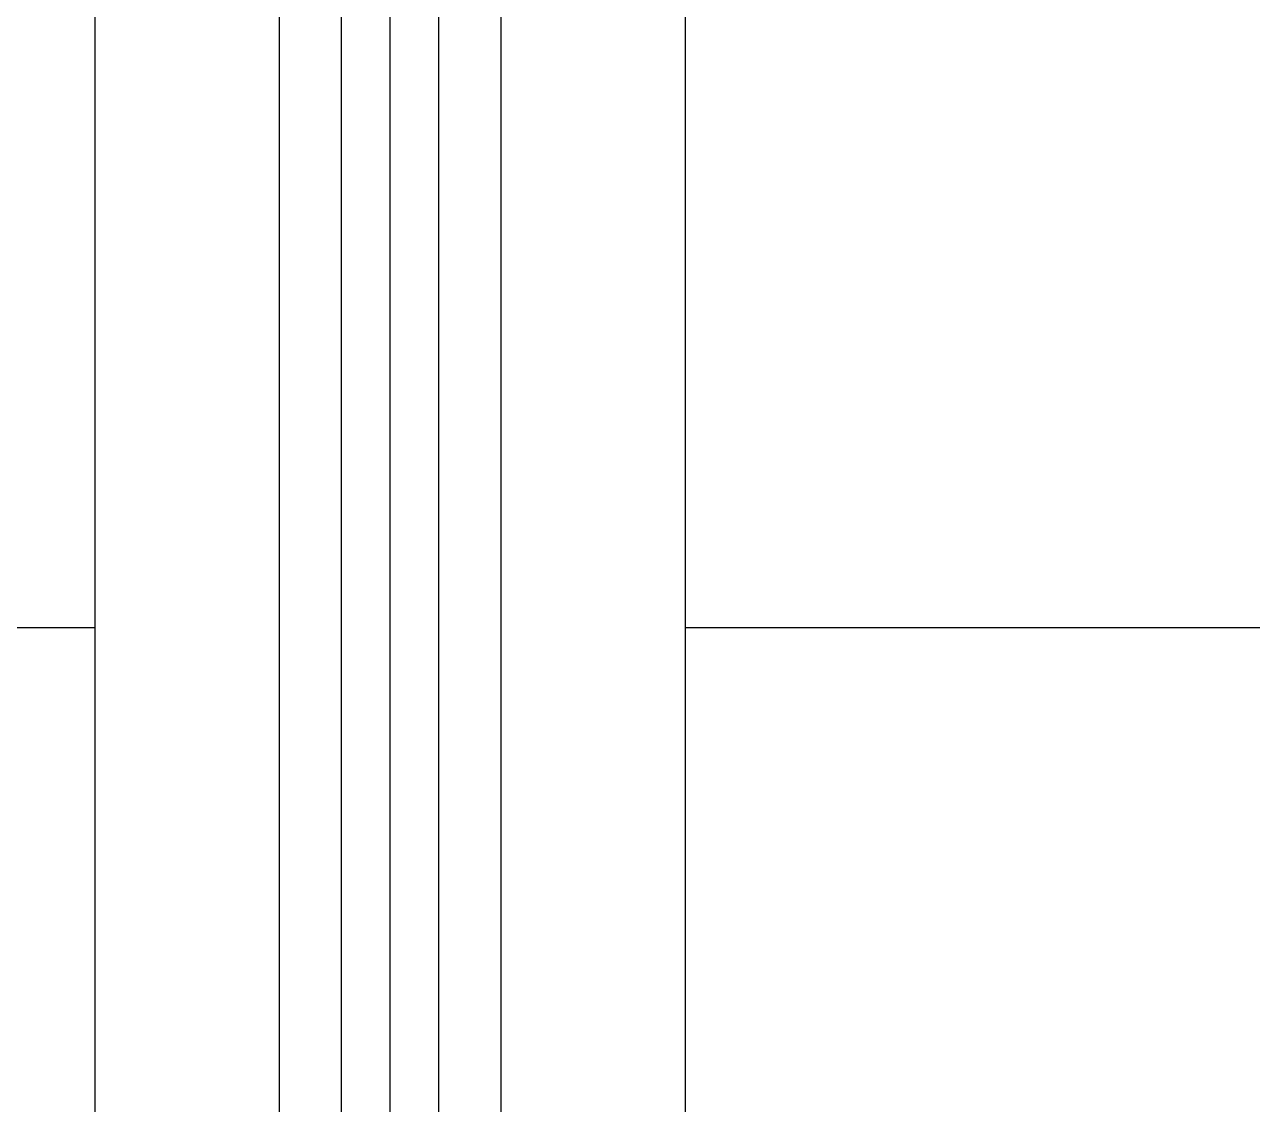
# Model space of a CAD drawing. Header units: millimetres. Extents: x -105683 to 94728, y -31127 to 151123.
# Drawn here: x 66250.8 to 66500, y -2161.8 to -1942.6 of the extents above; entities that cross this region are included whole.
import ezdxf

# ---------------------------------------------------------------- set-up
doc = ezdxf.new("R2010")
doc.units = ezdxf.units.MM
doc.layers.add('e-plan', color=9, linetype='Continuous')

# ---------------------------------------------------------------- blocks, each defined once
blk = doc.blocks.new('Xref-지하1층')
at = {"layer": 'e-plan'}
for p, q in [((69827.5, 7320), (69827.5, 10120)), ((69827.5, 7320), (69827.5, 10120)), ((69850, 7320), (69850, 10120)), ((69850, 7320), (69850, 10120)), ((69872.5, 7320), (69872.5, 10120)), ((69872.5, 7320), (69872.5, 10120)), ((68400, 9840), (69790.1, 9840)), ((69909.9, 9840), (71300, 9840))]:
    blk.add_line(p, q, dxfattribs=at)
for points in [[(69790.1, 7371.5), (69790.1, 10068.5)], [(69840.1, 7371.5), (69840.1, 10068.5)], [(69859.9, 7371.5), (69859.9, 10068.5)], [(69909.9, 7371.5), (69909.9, 10068.5)]]:
    blk.add_lwpolyline(points, dxfattribs=at)

msp = doc.modelspace()

# ---------------------------------------------------------------- block references
at = {"layer": 'e-plan'}
msp.add_blockref('Xref-지하1층', (-3525, -11905), dxfattribs=at)

doc.saveas('drawing.dxf')
